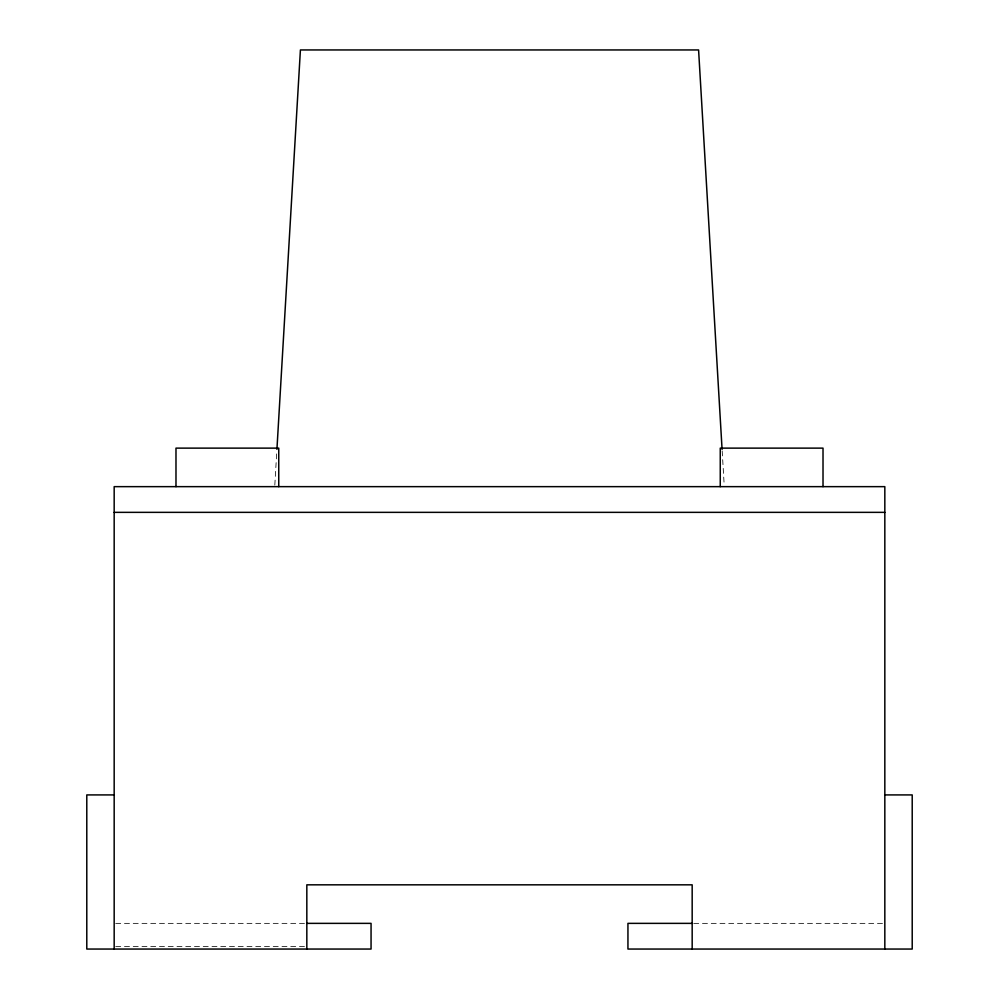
<?xml version="1.0" encoding="UTF-8"?>
<svg xmlns="http://www.w3.org/2000/svg" width="999" height="999" viewBox="0 0 999 999"><rect width="100%" height="100%" fill="white"/><g stroke="black" fill="none" stroke-linecap="round" stroke-linejoin="round"><path stroke-width="0.75" stroke-dasharray="5 3.75" d="M274.812 485.102L276.823 450.911M115.722 923.363L305.282 923.363M693.718 923.363L883.278 923.363M115.722 946.478L305.282 946.478M722.177 450.911L724.188 485.102"/><path stroke-width="1.5" d="M276.923 449.363L300.412 49.95L698.588 49.95L722.077 449.363M114.173 512.35L884.827 512.35M114.173 794.917L86.788 794.917L86.788 949.05L371.054 949.05L371.054 923.363L306.83 923.363M884.827 794.917L912.212 794.917L912.212 949.05L627.946 949.05L627.946 923.363L692.17 923.363M884.827 949.05L884.827 486.65L114.173 486.65L114.173 949.05M823.014 486.65L823.014 448.126L720.254 448.126L720.254 486.65M692.17 949.05L692.17 884.827L306.83 884.827L306.83 949.05M278.746 486.65L278.746 448.126L175.986 448.126L175.986 486.65"/></g></svg>
